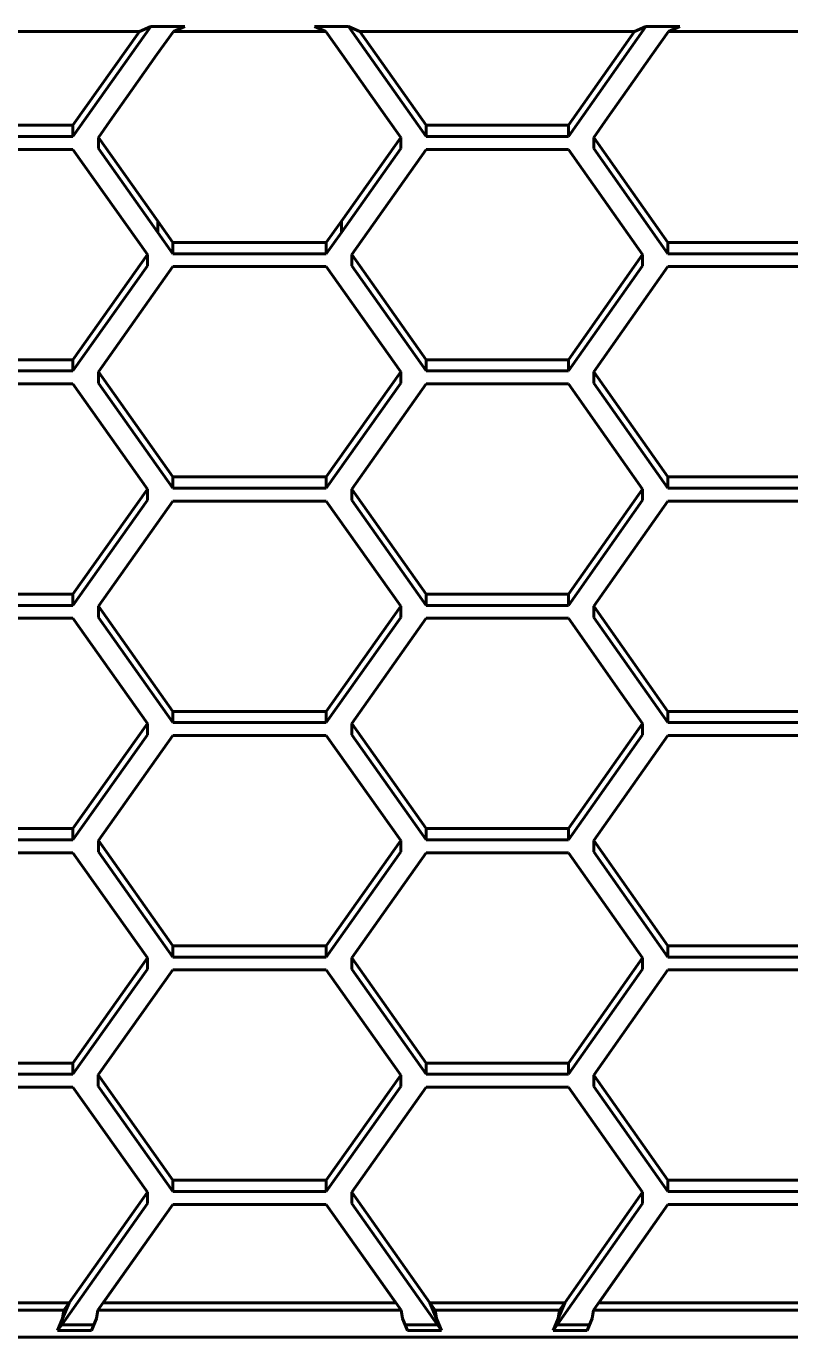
# Model space of a CAD drawing. Header units: millimetres. Extents: x 15 to 415, y 5 to 292.
# Drawn here: x 122.75 to 127.62, y 185.94 to 194.31 of the extents above; entities that cross this region are included whole.
import ezdxf

# ---------------------------------------------------------------- set-up
doc = ezdxf.new("R2010")
doc.units = ezdxf.units.MM
doc.layers.add('Annotations', color=7, linetype='Continuous')
doc.layers.add('Geometries', color=7, linetype='Continuous')
doc.styles.add('Shapr2', font='txt', dxfattribs={"height": 3.3495})
doc.dimstyles.new('ISO-25', dxfattribs={"dimtxt": 2.5, "dimasz": 2.5, "dimexe": 1.25, "dimexo": 0.625, "dimtad": 1, "dimtxsty": 'Standard', "dimcen": 2.5, "dimadec": 0, "dimazin": 0, "dimtfac": 1, "dimtmove": 0, "dimatfit": 3, "dimfxl": 1, "dimarcsym": 0})

# ---------------------------------------------------------------- blocks, each defined once
blk = doc.blocks.new('*D2')
at = {"layer": 'Annotations', "color": 0, "linetype": 'Continuous', "lineweight": 15}
for p, q in [((86.9412, 238.2403), (86.9412, 157.6866)), ((148.0588, 237.7767), (148.0588, 157.6866)), ((89.4412, 158.9366), (145.5588, 158.9366))]:
    blk.add_line(p, q, dxfattribs=at)
at = {"layer": 'Annotations', "color": 0}
for points in [[(89.4412, 159.3533), (89.4412, 158.52), (86.9412, 158.9366)], [(145.5588, 158.52), (145.5588, 159.3533), (148.0588, 158.9366)]]:
    blk.add_solid(points, dxfattribs=at)
at = {"layer": 'Defpoints', "color": 0}
for p in [(86.9412, 238.8653), (148.0588, 238.4017), (148.0588, 158.9366)]:
    blk.add_point(p, dxfattribs=at)
at = {"layer": 'Annotations', "color": 0, "lineweight": 15, "insert": (122.9058, 161.6304), "char_height": 3.3495, "attachment_point": 5, "style": 'Shapr2'}
blk.add_mtext('\\A1;488,94', dxfattribs=at)

msp = doc.modelspace()

# ---------------------------------------------------------------- linework, layer by layer
at = {"layer": 'Geometries', "linetype": 'Continuous', "lineweight": 40}
for p, q in [((123.4705, 194.2752), (121.7186, 194.2752)), ((123.4705, 194.2752), (121.7186, 194.2752)), ((123.5429, 194.3059), (123.0469, 193.6046)), ((123.5429, 194.3059), (123.0469, 193.6046)), ((123.4705, 194.2752), (123.0469, 193.6763)), ((123.4705, 194.2752), (123.0469, 193.6763)), ((123.5429, 194.3059), (123.4705, 194.2752)), ((123.5429, 194.3059), (123.4705, 194.2752)), ((123.5429, 194.3059), (123.7596, 194.3059)), ((123.5429, 194.3059), (123.7596, 194.3059)), ((123.6872, 194.2752), (123.5824, 194.1271)), ((123.6872, 194.2752), (123.5824, 194.1271)), ((123.6872, 194.2752), (123.7596, 194.3059)), ((123.6872, 194.2752), (123.7596, 194.3059)), ((124.6581, 194.2752), (123.6872, 194.2752)), ((124.6581, 194.2752), (123.6872, 194.2752)), ((124.5857, 194.3059), (124.8024, 194.3059)), ((124.5857, 194.3059), (124.6581, 194.2752)), ((124.5857, 194.3059), (124.8024, 194.3059)), ((124.5857, 194.3059), (124.6581, 194.2752)), ((124.6581, 194.2752), (124.7629, 194.1271)), ((124.6581, 194.2752), (124.7629, 194.1271)), ((124.8748, 194.2752), (124.8024, 194.3059)), ((124.8024, 194.3059), (125.2984, 193.6046)), ((124.8024, 194.3059), (125.2984, 193.6046)), ((124.8748, 194.2752), (124.8024, 194.3059)), ((124.8748, 194.2752), (125.2984, 193.6763)), ((126.6267, 194.2752), (124.8748, 194.2752)), ((126.6267, 194.2752), (124.8748, 194.2752)), ((124.8748, 194.2752), (125.2984, 193.6763)), ((126.6987, 194.3059), (126.2052, 193.6046)), ((126.6987, 194.3059), (126.2052, 193.6046)), ((126.6267, 194.2752), (126.2052, 193.6763)), ((126.6267, 194.2752), (126.2052, 193.6763)), ((126.6987, 194.3059), (126.6267, 194.2752)), ((126.6987, 194.3059), (126.6267, 194.2752)), ((126.6987, 194.3059), (126.9151, 194.3059)), ((126.6987, 194.3059), (126.9151, 194.3059)), ((126.8431, 194.2752), (126.7388, 194.1271)), ((126.8431, 194.2752), (126.7388, 194.1271)), ((126.8431, 194.2752), (126.9151, 194.3059)), ((126.8431, 194.2752), (126.9151, 194.3059)), ((127.7931, 194.2752), (126.8431, 194.2752)), ((127.7931, 194.2752), (126.8431, 194.2752)), ((123.5824, 194.1271), (123.4206, 193.8983)), ((123.5824, 194.1271), (123.4206, 193.8983)), ((124.7629, 194.1271), (124.9247, 193.8983)), ((124.7629, 194.1271), (124.9247, 193.8983)), ((126.5779, 193.8983), (126.7388, 194.1271)), ((126.5779, 193.8983), (126.7388, 194.1271)), ((123.2965, 193.7229), (123.4206, 193.8983)), ((123.2965, 193.7229), (123.4206, 193.8983)), ((125.0487, 193.7229), (124.9247, 193.8983)), ((125.0487, 193.7229), (124.9247, 193.8983)), ((126.5779, 193.8983), (126.4544, 193.7229)), ((126.5779, 193.8983), (126.4544, 193.7229)), ((123.0469, 193.6763), (122.1401, 193.6763)), ((123.0469, 193.6763), (122.1401, 193.6763)), ((123.0469, 193.6763), (123.0469, 193.6046)), ((123.0469, 193.6763), (123.0469, 193.6046)), ((123.2965, 193.7229), (123.2093, 193.5995)), ((123.2965, 193.7229), (123.2093, 193.5995)), ((125.0487, 193.7229), (125.136, 193.5995)), ((125.0487, 193.7229), (125.136, 193.5995)), ((125.2984, 193.6763), (126.2052, 193.6763)), ((125.2984, 193.6763), (125.2984, 193.6046)), ((125.2984, 193.6763), (125.2984, 193.6046)), ((125.2984, 193.6763), (126.2052, 193.6763)), ((126.2052, 193.6763), (126.2052, 193.6046)), ((126.2052, 193.6763), (126.2052, 193.6046)), ((126.4544, 193.7229), (126.3676, 193.5995)), ((126.4544, 193.7229), (126.3676, 193.5995)), ((123.0469, 193.6046), (122.1401, 193.6046)), ((123.0469, 193.6046), (122.1401, 193.6046)), ((123.2093, 193.5995), (123.2093, 193.5278)), ((123.2093, 193.5995), (123.2093, 193.5278)), ((123.2093, 193.5995), (123.587, 193.0654)), ((123.2093, 193.5995), (123.587, 193.0654)), ((125.136, 193.5995), (124.7583, 193.0654)), ((125.136, 193.5995), (124.7583, 193.0654)), ((125.136, 193.5995), (125.136, 193.5278)), ((125.136, 193.5995), (125.136, 193.5278)), ((125.2984, 193.6046), (126.2052, 193.6046)), ((125.2984, 193.6046), (126.2052, 193.6046)), ((126.8395, 192.9288), (126.3676, 193.5995)), ((126.3676, 193.5995), (126.3676, 193.5278)), ((126.8395, 192.9288), (126.3676, 193.5995)), ((126.3676, 193.5995), (126.3676, 193.5278)), ((123.0469, 193.5227), (122.1401, 193.5227)), ((123.0469, 193.5227), (122.1401, 193.5227)), ((123.0469, 193.5227), (123.5212, 192.852)), ((123.0469, 193.5227), (123.5212, 192.852)), ((123.2093, 193.5278), (123.587, 192.9937)), ((123.2093, 193.5278), (123.587, 192.9937)), ((125.136, 193.5278), (124.7583, 192.9937)), ((125.136, 193.5278), (124.7583, 192.9937)), ((125.2984, 193.5227), (124.8241, 192.852)), ((125.2984, 193.5227), (124.8241, 192.852)), ((125.2984, 193.5227), (126.2052, 193.5227)), ((125.2984, 193.5227), (126.2052, 193.5227)), ((126.6771, 192.852), (126.2052, 193.5227)), ((126.6771, 192.852), (126.2052, 193.5227)), ((126.8395, 192.8571), (126.3676, 193.5278)), ((126.8395, 192.8571), (126.3676, 193.5278)), ((123.6842, 192.9288), (123.587, 193.0654)), ((123.587, 193.0654), (123.587, 192.9937)), ((123.587, 193.0654), (123.587, 192.9937)), ((123.6842, 192.9288), (123.587, 193.0654)), ((124.6611, 192.9288), (124.7583, 193.0654)), ((124.6611, 192.9288), (124.7583, 193.0654)), ((124.7583, 193.0654), (124.7583, 192.9937)), ((124.7583, 193.0654), (124.7583, 192.9937)), ((123.6842, 192.8571), (123.587, 192.9937)), ((123.6842, 192.8571), (123.587, 192.9937)), ((124.6611, 192.9288), (123.6842, 192.9288)), ((123.6842, 192.9288), (123.6842, 192.8571)), ((123.6842, 192.9288), (123.6842, 192.8571)), ((124.6611, 192.9288), (123.6842, 192.9288)), ((124.6611, 192.8571), (124.7583, 192.9937)), ((124.6611, 192.8571), (124.7583, 192.9937)), ((124.6611, 192.9288), (124.6611, 192.8571)), ((124.6611, 192.9288), (124.6611, 192.8571)), ((126.8395, 192.9288), (126.8395, 192.8571)), ((126.8395, 192.9288), (127.7967, 192.9288)), ((126.8395, 192.9288), (127.7967, 192.9288)), ((126.8395, 192.9288), (126.8395, 192.8571)), ((123.5212, 192.852), (123.0469, 192.1813)), ((123.5212, 192.852), (123.0469, 192.1813)), ((123.5212, 192.852), (123.5212, 192.7803)), ((123.5212, 192.852), (123.5212, 192.7803)), ((124.6611, 192.8571), (123.6842, 192.8571)), ((124.6611, 192.8571), (123.6842, 192.8571)), ((124.8241, 192.852), (125.2984, 192.1813)), ((124.8241, 192.852), (124.8241, 192.7803)), ((124.8241, 192.852), (124.8241, 192.7803)), ((124.8241, 192.852), (125.2984, 192.1813)), ((126.2052, 192.1813), (126.6771, 192.852)), ((126.2052, 192.1813), (126.6771, 192.852)), ((126.6771, 192.852), (126.6771, 192.7803)), ((126.6771, 192.852), (126.6771, 192.7803)), ((126.8395, 192.8571), (127.7967, 192.8571)), ((126.8395, 192.8571), (127.7967, 192.8571)), ((123.5212, 192.7803), (123.0469, 192.1096)), ((123.5212, 192.7803), (123.0469, 192.1096)), ((123.2093, 192.1045), (123.6836, 192.7752)), ((123.2093, 192.1045), (123.6836, 192.7752)), ((123.6836, 192.7752), (124.6617, 192.7752)), ((123.6836, 192.7752), (124.6617, 192.7752)), ((125.136, 192.1045), (124.6617, 192.7752)), ((125.136, 192.1045), (124.6617, 192.7752)), ((124.8241, 192.7803), (125.2984, 192.1096)), ((124.8241, 192.7803), (125.2984, 192.1096)), ((126.2052, 192.1096), (126.6771, 192.7803)), ((126.2052, 192.1096), (126.6771, 192.7803)), ((126.3676, 192.1045), (126.8395, 192.7752)), ((126.3676, 192.1045), (126.8395, 192.7752)), ((126.8395, 192.7752), (127.7967, 192.7752)), ((126.8395, 192.7752), (127.7967, 192.7752)), ((123.0469, 192.1813), (122.1401, 192.1813)), ((123.0469, 192.1813), (122.1401, 192.1813)), ((123.0469, 192.1813), (123.0469, 192.1096)), ((123.0469, 192.1813), (123.0469, 192.1096)), ((125.2984, 192.1813), (125.2984, 192.1096)), ((125.2984, 192.1813), (126.2052, 192.1813)), ((125.2984, 192.1813), (125.2984, 192.1096)), ((125.2984, 192.1813), (126.2052, 192.1813)), ((126.2052, 192.1813), (126.2052, 192.1096)), ((126.2052, 192.1813), (126.2052, 192.1096)), ((123.0469, 192.1096), (122.1401, 192.1096)), ((123.0469, 192.1096), (122.1401, 192.1096)), ((123.2093, 192.1045), (123.2093, 192.0328)), ((123.2093, 192.1045), (123.6836, 191.4338)), ((123.2093, 192.1045), (123.6836, 191.4338)), ((123.2093, 192.1045), (123.2093, 192.0328)), ((125.136, 192.1045), (124.6617, 191.4338)), ((125.136, 192.1045), (124.6617, 191.4338)), ((125.136, 192.1045), (125.136, 192.0328)), ((125.136, 192.1045), (125.136, 192.0328)), ((125.2984, 192.1096), (126.2052, 192.1096)), ((125.2984, 192.1096), (126.2052, 192.1096)), ((126.3676, 192.1045), (126.3676, 192.0328)), ((126.8395, 191.4338), (126.3676, 192.1045)), ((126.3676, 192.1045), (126.3676, 192.0328)), ((126.8395, 191.4338), (126.3676, 192.1045)), ((123.0469, 192.0277), (122.1401, 192.0277)), ((123.0469, 192.0277), (122.1401, 192.0277)), ((123.5212, 191.357), (123.0469, 192.0277)), ((123.5212, 191.357), (123.0469, 192.0277)), ((123.2093, 192.0328), (123.6836, 191.3621)), ((123.2093, 192.0328), (123.6836, 191.3621)), ((125.136, 192.0328), (124.6617, 191.3621)), ((125.136, 192.0328), (124.6617, 191.3621)), ((124.8241, 191.357), (125.2984, 192.0277)), ((124.8241, 191.357), (125.2984, 192.0277)), ((125.2984, 192.0277), (126.2052, 192.0277)), ((125.2984, 192.0277), (126.2052, 192.0277)), ((126.6771, 191.357), (126.2052, 192.0277)), ((126.6771, 191.357), (126.2052, 192.0277)), ((126.8395, 191.3621), (126.3676, 192.0328)), ((126.8395, 191.3621), (126.3676, 192.0328)), ((123.6836, 191.4338), (124.6617, 191.4338)), ((123.6836, 191.4338), (123.6836, 191.3621)), ((123.6836, 191.4338), (123.6836, 191.3621)), ((123.6836, 191.4338), (124.6617, 191.4338)), ((124.6617, 191.4338), (124.6617, 191.3621)), ((124.6617, 191.4338), (124.6617, 191.3621)), ((126.8395, 191.4338), (126.8395, 191.3621)), ((127.7967, 191.4338), (126.8395, 191.4338)), ((126.8395, 191.4338), (126.8395, 191.3621)), ((127.7967, 191.4338), (126.8395, 191.4338)), ((123.0469, 190.6863), (123.5212, 191.357)), ((123.0469, 190.6863), (123.5212, 191.357)), ((123.5212, 191.357), (123.5212, 191.2853)), ((123.5212, 191.357), (123.5212, 191.2853)), ((123.6836, 191.3621), (124.6617, 191.3621)), ((123.6836, 191.3621), (124.6617, 191.3621)), ((124.8241, 191.357), (124.8241, 191.2853)), ((125.2984, 190.6863), (124.8241, 191.357)), ((124.8241, 191.357), (124.8241, 191.2853)), ((125.2984, 190.6863), (124.8241, 191.357)), ((126.6771, 191.357), (126.2052, 190.6863)), ((126.6771, 191.357), (126.2052, 190.6863)), ((126.6771, 191.357), (126.6771, 191.2853)), ((126.6771, 191.357), (126.6771, 191.2853)), ((127.7967, 191.3621), (126.8395, 191.3621)), ((127.7967, 191.3621), (126.8395, 191.3621)), ((123.0469, 190.6147), (123.5212, 191.2853)), ((123.0469, 190.6147), (123.5212, 191.2853)), ((123.2093, 190.6096), (123.6836, 191.2802)), ((123.2093, 190.6096), (123.6836, 191.2802)), ((124.6617, 191.2802), (123.6836, 191.2802)), ((124.6617, 191.2802), (123.6836, 191.2802)), ((124.6617, 191.2802), (125.136, 190.6096)), ((124.6617, 191.2802), (125.136, 190.6096)), ((125.2984, 190.6147), (124.8241, 191.2853)), ((125.2984, 190.6147), (124.8241, 191.2853)), ((126.6771, 191.2853), (126.2052, 190.6147)), ((126.6771, 191.2853), (126.2052, 190.6147)), ((126.3676, 190.6096), (126.8395, 191.2802)), ((126.3676, 190.6096), (126.8395, 191.2802)), ((126.8395, 191.2802), (127.7967, 191.2802)), ((126.8395, 191.2802), (127.7967, 191.2802)), ((122.1401, 190.6863), (123.0469, 190.6863)), ((122.1401, 190.6863), (123.0469, 190.6863)), ((123.0469, 190.6863), (123.0469, 190.6147)), ((123.0469, 190.6863), (123.0469, 190.6147)), ((126.2052, 190.6863), (125.2984, 190.6863)), ((125.2984, 190.6863), (125.2984, 190.6147)), ((125.2984, 190.6863), (125.2984, 190.6147)), ((126.2052, 190.6863), (125.2984, 190.6863)), ((126.2052, 190.6863), (126.2052, 190.6147)), ((126.2052, 190.6863), (126.2052, 190.6147)), ((122.1401, 190.6147), (123.0469, 190.6147)), ((122.1401, 190.6147), (123.0469, 190.6147)), ((123.2093, 190.6096), (123.2093, 190.5379)), ((123.6836, 189.9389), (123.2093, 190.6096)), ((123.6836, 189.9389), (123.2093, 190.6096)), ((123.2093, 190.6096), (123.2093, 190.5379)), ((125.136, 190.6096), (124.6617, 189.9389)), ((125.136, 190.6096), (124.6617, 189.9389)), ((125.136, 190.6096), (125.136, 190.5379)), ((125.136, 190.6096), (125.136, 190.5379)), ((126.2052, 190.6147), (125.2984, 190.6147)), ((126.2052, 190.6147), (125.2984, 190.6147)), ((126.3676, 190.6096), (126.8395, 189.9389)), ((126.3676, 190.6096), (126.3676, 190.5379)), ((126.3676, 190.6096), (126.8395, 189.9389)), ((126.3676, 190.6096), (126.3676, 190.5379)), ((122.1401, 190.5328), (123.0469, 190.5328)), ((122.1401, 190.5328), (123.0469, 190.5328)), ((123.0469, 190.5328), (123.5212, 189.8621)), ((123.0469, 190.5328), (123.5212, 189.8621)), ((123.6836, 189.8672), (123.2093, 190.5379)), ((123.6836, 189.8672), (123.2093, 190.5379)), ((125.136, 190.5379), (124.6617, 189.8672)), ((125.136, 190.5379), (124.6617, 189.8672)), ((125.2984, 190.5328), (124.8241, 189.8621)), ((125.2984, 190.5328), (124.8241, 189.8621)), ((126.2052, 190.5328), (125.2984, 190.5328)), ((126.2052, 190.5328), (125.2984, 190.5328)), ((126.5441, 190.0512), (126.2052, 190.5328)), ((126.5441, 190.0512), (126.2052, 190.5328)), ((126.3676, 190.5379), (126.8395, 189.8672)), ((126.3676, 190.5379), (126.8395, 189.8672)), ((126.5441, 190.0512), (126.5441, 190.0511)), ((126.5441, 190.0512), (126.5441, 190.0511)), ((126.6771, 189.8621), (126.5441, 190.0511)), ((126.6771, 189.8621), (126.5441, 190.0511)), ((124.6617, 189.9389), (123.6836, 189.9389)), ((124.6617, 189.9389), (123.6836, 189.9389)), ((123.6836, 189.9389), (123.6836, 189.8672)), ((123.6836, 189.9389), (123.6836, 189.8672)), ((124.6617, 189.9389), (124.6617, 189.8672)), ((124.6617, 189.9389), (124.6617, 189.8672)), ((126.8395, 189.9389), (126.8395, 189.8672)), ((126.8395, 189.9389), (127.7967, 189.9389)), ((126.8395, 189.9389), (127.7967, 189.9389)), ((126.8395, 189.9389), (126.8395, 189.8672)), ((123.5212, 189.8621), (123.0469, 189.1914)), ((123.5212, 189.8621), (123.0469, 189.1914)), ((123.5212, 189.8621), (123.5212, 189.7904)), ((123.5212, 189.8621), (123.5212, 189.7904)), ((124.6617, 189.8672), (123.6836, 189.8672)), ((124.6617, 189.8672), (123.6836, 189.8672)), ((124.8241, 189.8621), (125.2984, 189.1914)), ((124.8241, 189.8621), (124.8241, 189.7904)), ((124.8241, 189.8621), (125.2984, 189.1914)), ((124.8241, 189.8621), (124.8241, 189.7904)), ((126.6771, 189.8621), (126.2052, 189.1914)), ((126.6771, 189.8621), (126.2052, 189.1914)), ((126.6771, 189.8621), (126.6771, 189.7904)), ((126.6771, 189.8621), (126.6771, 189.7904)), ((126.8395, 189.8672), (127.7967, 189.8672)), ((126.8395, 189.8672), (127.7967, 189.8672)), ((123.5212, 189.7904), (123.0469, 189.1197)), ((123.5212, 189.7904), (123.0469, 189.1197)), ((123.2093, 189.1146), (123.6836, 189.7853)), ((123.2093, 189.1146), (123.6836, 189.7853)), ((123.6836, 189.7853), (124.6617, 189.7853)), ((123.6836, 189.7853), (124.6617, 189.7853)), ((125.136, 189.1146), (124.6617, 189.7853)), ((125.136, 189.1146), (124.6617, 189.7853)), ((124.8241, 189.7904), (125.2984, 189.1197)), ((124.8241, 189.7904), (125.2984, 189.1197)), ((126.6771, 189.7904), (126.2052, 189.1197)), ((126.6771, 189.7904), (126.2052, 189.1197)), ((126.8395, 189.7853), (126.3676, 189.1146)), ((126.8395, 189.7853), (126.3676, 189.1146)), ((127.7967, 189.7853), (126.8395, 189.7853)), ((127.7967, 189.7853), (126.8395, 189.7853)), ((123.0469, 189.1914), (122.1401, 189.1914)), ((123.0469, 189.1914), (122.1401, 189.1914)), ((123.0469, 189.1914), (123.0469, 189.1197)), ((123.0469, 189.1914), (123.0469, 189.1197)), ((125.2984, 189.1914), (125.2984, 189.1197)), ((125.2984, 189.1914), (126.2052, 189.1914)), ((125.2984, 189.1914), (126.2052, 189.1914)), ((125.2984, 189.1914), (125.2984, 189.1197)), ((126.2052, 189.1914), (126.2052, 189.1197)), ((126.2052, 189.1914), (126.2052, 189.1197)), ((123.0469, 189.1197), (122.1401, 189.1197)), ((123.0469, 189.1197), (122.1401, 189.1197)), ((123.2093, 189.1146), (123.6836, 188.4439)), ((123.2093, 189.1146), (123.2093, 189.0429)), ((123.2093, 189.1146), (123.6836, 188.4439)), ((123.2093, 189.1146), (123.2093, 189.0429)), ((125.136, 189.1146), (124.6617, 188.4439)), ((125.136, 189.1146), (124.6617, 188.4439)), ((125.136, 189.1146), (125.136, 189.0429)), ((125.136, 189.1146), (125.136, 189.0429)), ((125.2984, 189.1197), (126.2052, 189.1197)), ((125.2984, 189.1197), (126.2052, 189.1197)), ((126.3676, 189.1146), (126.3676, 189.0429)), ((126.3676, 189.1146), (126.8395, 188.4439)), ((126.3676, 189.1146), (126.3676, 189.0429)), ((126.3676, 189.1146), (126.8395, 188.4439)), ((123.0469, 189.0378), (122.1401, 189.0378)), ((123.0469, 189.0378), (122.1401, 189.0378)), ((123.5212, 188.3671), (123.0469, 189.0378)), ((123.5212, 188.3671), (123.0469, 189.0378)), ((123.2093, 189.0429), (123.6836, 188.3722)), ((123.2093, 189.0429), (123.6836, 188.3722)), ((125.136, 189.0429), (124.6617, 188.3722)), ((125.136, 189.0429), (124.6617, 188.3722)), ((124.8241, 188.3671), (125.2984, 189.0378)), ((124.8241, 188.3671), (125.2984, 189.0378)), ((125.2984, 189.0378), (126.2052, 189.0378)), ((125.2984, 189.0378), (126.2052, 189.0378)), ((126.2052, 189.0378), (126.6771, 188.3671)), ((126.2052, 189.0378), (126.6771, 188.3671)), ((126.3676, 189.0429), (126.8395, 188.3722)), ((126.3676, 189.0429), (126.8395, 188.3722)), ((123.6836, 188.4439), (123.6836, 188.3722)), ((123.6836, 188.4439), (124.6617, 188.4439)), ((123.6836, 188.4439), (123.6836, 188.3722)), ((123.6836, 188.4439), (124.6617, 188.4439)), ((124.6617, 188.4439), (124.6617, 188.3722)), ((124.6617, 188.4439), (124.6617, 188.3722)), ((126.8395, 188.4439), (127.7967, 188.4439)), ((126.8395, 188.4439), (126.8395, 188.3722)), ((126.8395, 188.4439), (126.8395, 188.3722)), ((126.8395, 188.4439), (127.7967, 188.4439)), ((123.0469, 187.6964), (123.5212, 188.3671)), ((123.0469, 187.6964), (123.5212, 188.3671)), ((123.5212, 188.3671), (123.5212, 188.2954)), ((123.5212, 188.3671), (123.5212, 188.2954)), ((123.6836, 188.3722), (124.6617, 188.3722)), ((123.6836, 188.3722), (124.6617, 188.3722)), ((124.8241, 188.3671), (124.8241, 188.2954)), ((125.2984, 187.6964), (124.8241, 188.3671)), ((125.2984, 187.6964), (124.8241, 188.3671)), ((124.8241, 188.3671), (124.8241, 188.2954)), ((126.6771, 188.3671), (126.2052, 187.6964)), ((126.6771, 188.3671), (126.2052, 187.6964)), ((126.6771, 188.3671), (126.6771, 188.2954)), ((126.6771, 188.3671), (126.6771, 188.2954)), ((126.8395, 188.3722), (127.7967, 188.3722)), ((126.8395, 188.3722), (127.7967, 188.3722)), ((123.0469, 187.6247), (123.5212, 188.2954)), ((123.0469, 187.6247), (123.5212, 188.2954)), ((123.6842, 188.2903), (123.208, 187.6214)), ((123.6842, 188.2903), (123.208, 187.6214)), ((124.6611, 188.2903), (123.6842, 188.2903)), ((124.6611, 188.2903), (123.6842, 188.2903)), ((124.6611, 188.2903), (124.7583, 188.1537)), ((124.6611, 188.2903), (124.7583, 188.1537)), ((125.2984, 187.6247), (124.8241, 188.2954)), ((125.2984, 187.6247), (124.8241, 188.2954)), ((126.6771, 188.2954), (126.2052, 187.6247)), ((126.6771, 188.2954), (126.2052, 187.6247)), ((126.8395, 188.2903), (126.3676, 187.6196)), ((126.8395, 188.2903), (126.3676, 187.6196)), ((126.8395, 188.2903), (127.7967, 188.2903)), ((126.8395, 188.2903), (127.7967, 188.2903)), ((125.136, 187.6196), (124.7583, 188.1537)), ((125.136, 187.6196), (124.7583, 188.1537)), ((123.0469, 187.6964), (122.1401, 187.6964)), ((123.0469, 187.6964), (122.1401, 187.6964)), ((123.0469, 187.6964), (123.0469, 187.6247)), ((123.0469, 187.6964), (123.0469, 187.6247)), ((125.2984, 187.6964), (125.2984, 187.6247)), ((125.2984, 187.6964), (126.2052, 187.6964)), ((125.2984, 187.6964), (126.2052, 187.6964)), ((125.2984, 187.6964), (125.2984, 187.6247)), ((126.2052, 187.6964), (126.2052, 187.6247)), ((126.2052, 187.6964), (126.2052, 187.6247)), ((123.0469, 187.6247), (122.1401, 187.6247)), ((123.0469, 187.6247), (122.1401, 187.6247)), ((123.6836, 186.949), (123.208, 187.6214)), ((123.208, 187.5497), (123.208, 187.6214)), ((123.6836, 186.949), (123.208, 187.6214)), ((123.208, 187.5497), (123.208, 187.6214)), ((124.6617, 186.949), (125.136, 187.6196)), ((124.6617, 186.949), (125.136, 187.6196)), ((125.136, 187.6196), (125.136, 187.548)), ((125.136, 187.6196), (125.136, 187.548)), ((125.2984, 187.6247), (126.2052, 187.6247)), ((125.2984, 187.6247), (126.2052, 187.6247)), ((126.3676, 187.6196), (126.3676, 187.548)), ((126.8395, 186.949), (126.3676, 187.6196)), ((126.8395, 186.949), (126.3676, 187.6196)), ((126.3676, 187.6196), (126.3676, 187.548)), ((123.0469, 187.5429), (122.1401, 187.5429)), ((123.0469, 187.5429), (122.1401, 187.5429)), ((123.5212, 186.8722), (123.0469, 187.5429)), ((123.5212, 186.8722), (123.0469, 187.5429)), ((123.6836, 186.8773), (123.208, 187.5497)), ((123.6836, 186.8773), (123.208, 187.5497)), ((124.6617, 186.8773), (125.136, 187.548)), ((124.6617, 186.8773), (125.136, 187.548)), ((124.8241, 186.8722), (125.2984, 187.5429)), ((124.8241, 186.8722), (125.2984, 187.5429)), ((125.2984, 187.5429), (126.2052, 187.5429)), ((125.2984, 187.5429), (126.2052, 187.5429)), ((126.6771, 186.8722), (126.2052, 187.5429)), ((126.6771, 186.8722), (126.2052, 187.5429)), ((126.8395, 186.8773), (126.3676, 187.548)), ((126.8395, 186.8773), (126.3676, 187.548)), ((124.6617, 186.949), (123.6836, 186.949)), ((123.6836, 186.949), (123.6836, 186.8773)), ((124.6617, 186.949), (123.6836, 186.949)), ((123.6836, 186.949), (123.6836, 186.8773)), ((124.6617, 186.949), (124.6617, 186.8773)), ((124.6617, 186.949), (124.6617, 186.8773)), ((126.8395, 186.949), (126.8395, 186.8773)), ((126.8395, 186.949), (126.8395, 186.8773)), ((126.8395, 186.949), (127.7967, 186.949)), ((126.8395, 186.949), (127.7967, 186.949)), ((123.5212, 186.8722), (123.0235, 186.1683)), ((123.5212, 186.8722), (123.0235, 186.1683)), ((123.5212, 186.8722), (123.5212, 186.8005)), ((123.5212, 186.8722), (123.5212, 186.8005)), ((124.6617, 186.8773), (123.6836, 186.8773)), ((124.6617, 186.8773), (123.6836, 186.8773)), ((124.8241, 186.8722), (125.3218, 186.1683)), ((124.8241, 186.8722), (124.8241, 186.8005)), ((124.8241, 186.8722), (125.3218, 186.1683)), ((124.8241, 186.8722), (124.8241, 186.8005)), ((126.1819, 186.1683), (126.6771, 186.8722)), ((126.6771, 186.8722), (126.1819, 186.1683)), ((126.6771, 186.8722), (126.6771, 186.8005)), ((126.6771, 186.8722), (126.6771, 186.8005)), ((126.8395, 186.8773), (127.7967, 186.8773)), ((126.8395, 186.8773), (127.7967, 186.8773)), ((123.5212, 186.8005), (122.975, 186.0282)), ((123.5212, 186.8005), (122.975, 186.0282)), ((123.2061, 186.1203), (123.6836, 186.7954)), ((123.2401, 186.1683), (123.6836, 186.7954)), ((124.6617, 186.7954), (123.6836, 186.7954)), ((124.6617, 186.7954), (123.6836, 186.7954)), ((125.1051, 186.1683), (124.6617, 186.7954)), ((124.6617, 186.7954), (124.6617, 186.7954)), ((125.1391, 186.1203), (124.6617, 186.7954)), ((124.6617, 186.7954), (124.6617, 186.7954)), ((124.8241, 186.8005), (125.3702, 186.0282)), ((124.8241, 186.8005), (125.3702, 186.0282)), ((126.1337, 186.0282), (126.6771, 186.8005)), ((126.1337, 186.0282), (126.6771, 186.8005)), ((126.8395, 186.7954), (126.3645, 186.1203)), ((126.8395, 186.7954), (126.3983, 186.1683)), ((127.7967, 186.7954), (126.8395, 186.7954)), ((127.7967, 186.7954), (126.8395, 186.7954)), ((122.1634, 186.1683), (123.0235, 186.1683)), ((123.0235, 186.1683), (122.9812, 186.0677)), ((123.0235, 186.1683), (122.9895, 186.1203)), ((123.2401, 186.1683), (125.1051, 186.1683)), ((125.3218, 186.1683), (125.3641, 186.0677)), ((125.3218, 186.1683), (126.1819, 186.1683)), ((125.3558, 186.1203), (125.3218, 186.1683)), ((126.1819, 186.1683), (126.1399, 186.0677)), ((126.148, 186.1203), (126.1819, 186.1683)), ((126.3983, 186.1683), (128.2401, 186.1683)), ((122.9895, 186.1203), (122.1972, 186.1203)), ((122.9494, 185.992), (122.9812, 186.0677)), ((122.975, 186.0282), (122.9812, 186.0677)), ((122.9895, 186.1203), (122.9812, 186.0677)), ((123.1661, 185.992), (123.1979, 186.0677)), ((123.2061, 186.1203), (123.1979, 186.0677)), ((125.1391, 186.1203), (123.2061, 186.1203)), ((125.1474, 186.0677), (125.1391, 186.1203)), ((125.1474, 186.0677), (125.1792, 185.992)), ((125.3558, 186.1203), (125.3641, 186.0677)), ((126.148, 186.1203), (125.3558, 186.1203)), ((125.3959, 185.992), (125.3641, 186.0677)), ((125.3702, 186.0282), (125.3641, 186.0677)), ((126.1082, 185.992), (126.1399, 186.0677)), ((126.1337, 186.0282), (126.1399, 186.0677)), ((126.148, 186.1203), (126.1399, 186.0677)), ((126.3247, 185.992), (126.3563, 186.0677)), ((126.3563, 186.0677), (126.3645, 186.1203)), ((128.2741, 186.1203), (126.3645, 186.1203)), ((122.975, 186.0282), (122.9494, 185.992)), ((122.9494, 185.992), (123.1661, 185.992)), ((123.1813, 186.0282), (122.975, 186.0282)), ((125.3702, 186.0282), (125.164, 186.0282)), ((125.1792, 185.992), (125.3959, 185.992)), ((125.3702, 186.0282), (125.3959, 185.992)), ((126.1082, 185.992), (126.1337, 186.0282)), ((126.1082, 185.992), (126.3247, 185.992)), ((126.3398, 186.0282), (126.1337, 186.0282)), ((140.1943, 185.9489), (113.3117, 185.9489))]:
    msp.add_line(p, q, dxfattribs=at)

# ---------------------------------------------------------------- dimensions: what is measured, and where the dimension line sits
at = {"layer": 'Annotations', "linetype": 'Continuous', "lineweight": 15}
dim = msp.add_linear_dim(base=(148.0588, 158.9366), p1=(86.9412, 238.8653), p2=(148.0588, 238.4017), angle=180, dimstyle='ISO-25', override={"dimscale": 1, "dimgap": 0.7, "dimdec": 2, "dimlfac": 8, "dimrnd": 0.01, "dimzin": 8, "dimdsep": 44, "dimtxsty": 'Shapr2', "dimse1": 0, "dimse2": 0, "dimadec": 2, "dimtol": 0, "dimlim": 0, "dimtp": 0, "dimtm": 0, "dimtfac": 0.6, "dimtdec": 8, "dimfrac": 2, "dimtolj": 1, "dimlwd": 15, "dimlwe": 15}, dxfattribs=at)
dim.commit()
dim.dimension.update_dxf_attribs({"geometry": '*D2', "text_midpoint": (122.9058, 158.9366), "dimtype": 160})

doc.saveas('drawing.dxf')
